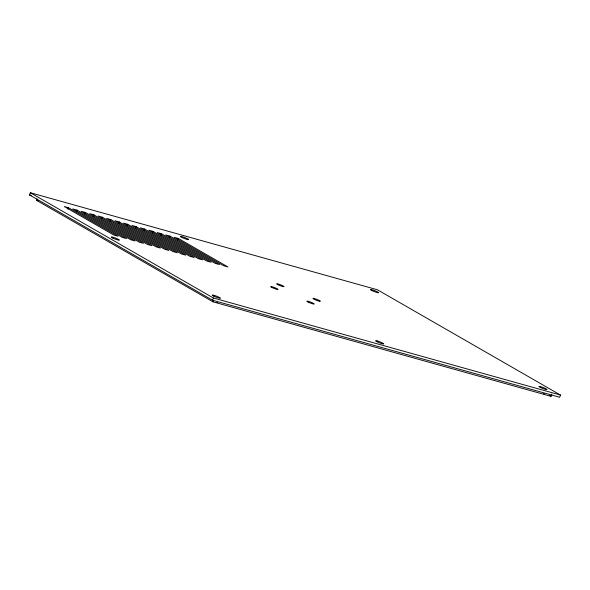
<?xml version="1.0" encoding="UTF-8"?>
<svg xmlns="http://www.w3.org/2000/svg" width="590" height="590" viewBox="0 0 590 590"><rect width="100%" height="100%" fill="white"/><g stroke="black" fill="none" stroke-linecap="round" stroke-linejoin="round"><path stroke-width="0.89" d="M29.5 194.936L30.348 192.731L377.453 289.786L560.5 395.064L559.652 397.269L212.548 300.214L29.5 194.936L31.277 195.438M551.893 394.142L551.038 396.347L212.997 301.822L36.403 200.268L36.971 198.8M67.983 209.221L68.551 207.746L64.325 206.566L113.855 235.049L118.081 236.236L68.551 207.746M76.434 211.581L77.002 210.114L72.777 208.926L122.307 237.416L126.533 238.596L77.002 210.114M84.886 213.941L85.454 212.474L81.228 211.294L130.759 239.776L134.985 240.956L85.454 212.474M93.338 216.309L93.898 214.834L89.68 213.654L139.21 242.143L143.436 243.323L93.898 214.834M101.782 218.669L102.35 217.201L98.124 216.021L147.655 244.503L151.881 245.683L102.35 217.201M110.234 221.036L110.802 219.561L106.576 218.381L156.107 246.863L160.333 248.051L110.802 219.561M118.686 223.396L119.254 221.929L115.028 220.741L164.558 249.231L168.784 250.411L119.254 221.929M127.138 225.756L127.706 224.289L123.48 223.108L173.01 251.591L177.236 252.771L127.706 224.289M135.589 228.124L136.157 226.649L131.931 225.469L181.462 253.958L185.688 255.138L136.157 226.649M144.041 230.483L144.609 229.016L140.383 227.836L189.914 256.318L194.14 257.498L144.609 229.016M152.493 232.851L153.061 231.376L148.835 230.196L198.365 258.685L202.591 259.866L153.061 231.376M160.945 235.211L161.513 233.743L157.287 232.563L206.817 261.046L211.043 262.226L161.513 233.743M169.396 237.578L169.964 236.103L165.738 234.923L215.269 263.406L219.495 264.593L169.964 236.103M177.848 239.938L178.416 238.471L174.19 237.283L223.721 265.773L227.947 266.953L178.416 238.471M212.548 300.214L213.403 298.002L30.348 192.731M212.997 301.822L213.565 300.354M36.403 200.268L38.18 200.762M213.403 298.002L560.5 395.064M549.445 395.433L551.038 396.347M544.386 393.95A4.366 0.531 21.1 0 1 543.611 393.759M217.799 302.626A4.366 0.531 21.1 0 1 217.024 302.434M377.283 340.961L376.501 340.769A4.366 0.531 21.1 0 0 376.332 341.396A4.366 0.531 21.1 0 0 381.081 343.395L382.018 343.682A4.366 0.531 21.1 0 0 382.969 343.247A4.366 0.531 21.1 0 0 377.283 340.961M319.817 300.775L319.219 300.435A3.968 0.487 21.1 0 0 314.337 298.547A3.968 0.487 21.1 0 0 313.423 298.872L314.02 299.211A3.968 0.487 21.1 0 0 318.902 301.099A3.968 0.487 21.1 0 0 319.817 300.775M188.048 239.09L187.428 238.729A4.366 0.531 21.1 0 0 182.081 236.627A4.366 0.531 21.1 0 0 180.828 236.885L181.447 237.239A4.366 0.531 21.1 0 0 186.794 239.341A4.366 0.531 21.1 0 0 188.048 239.09M371.973 290.605A4.366 0.531 21.1 0 0 378.588 292.765A4.366 0.531 21.1 0 0 373.138 290.074A4.366 0.531 21.1 0 0 371.973 290.605M540.351 387.438A4.366 0.531 21.1 0 0 546.967 389.599A4.366 0.531 21.1 0 0 541.517 386.907A4.366 0.531 21.1 0 0 540.351 387.438M213.764 296.121A4.366 0.531 21.1 0 0 220.38 298.282A4.366 0.531 21.1 0 0 214.93 295.583A4.366 0.531 21.1 0 0 213.764 296.121M112.756 238.028A4.366 0.531 21.1 0 0 119.372 240.196A4.366 0.531 21.1 0 0 113.922 237.497A4.366 0.531 21.1 0 0 112.756 238.028M277.956 284.712A3.968 0.487 21.1 0 0 283.974 286.681A3.968 0.487 21.1 0 0 279.018 284.233A3.968 0.487 21.1 0 0 277.956 284.712M308.157 302.08A3.968 0.487 21.1 0 0 314.168 304.049A3.968 0.487 21.1 0 0 309.212 301.593A3.968 0.487 21.1 0 0 308.157 302.08M271.968 287.5A3.968 0.487 21.1 0 0 277.979 289.469A3.968 0.487 21.1 0 0 273.023 287.02A3.968 0.487 21.1 0 0 271.968 287.5"/></g></svg>
